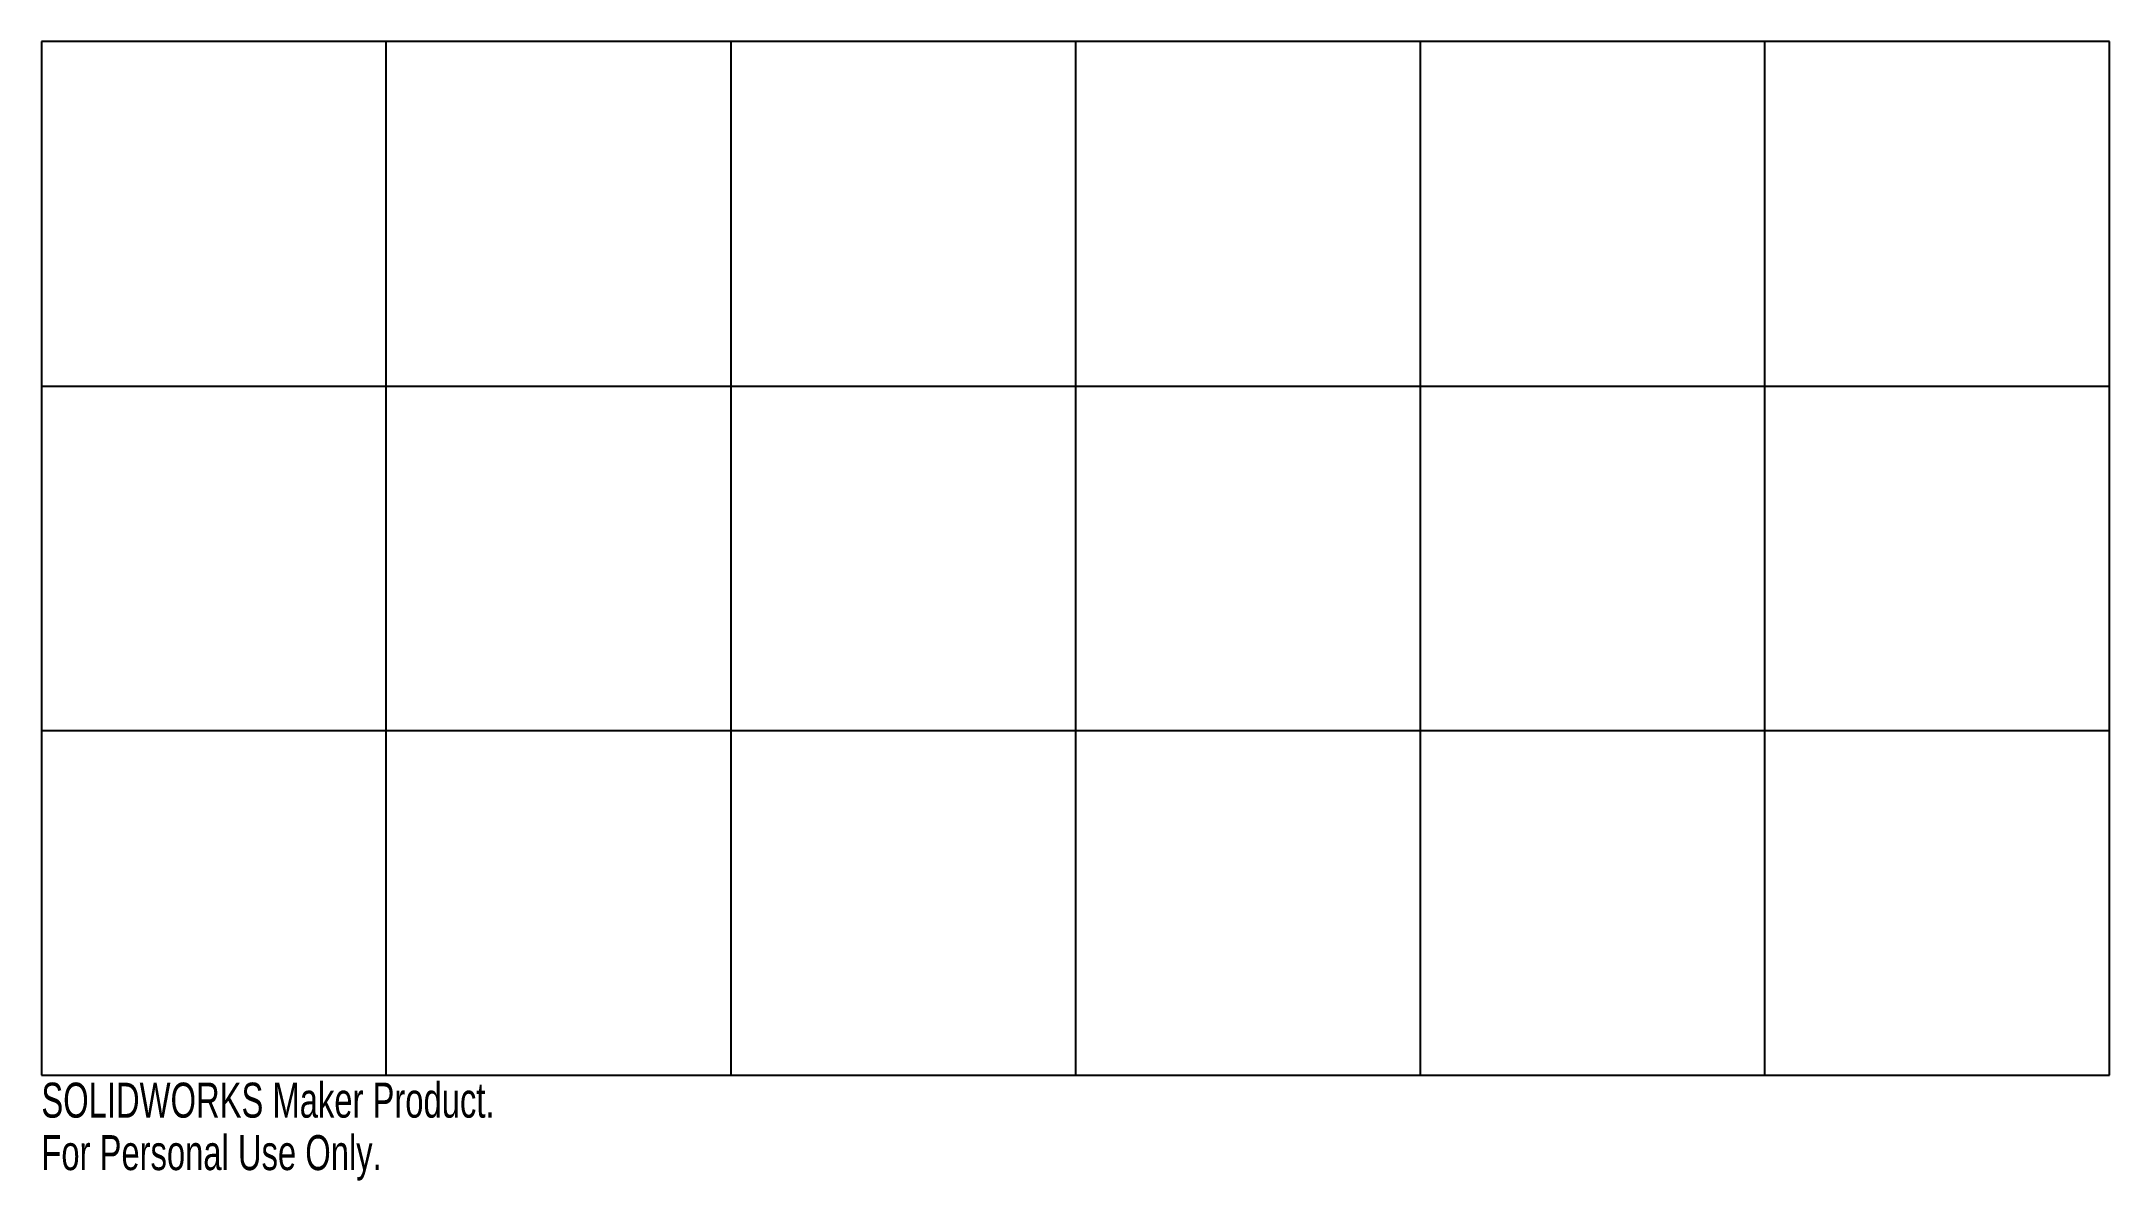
# Model space of a CAD drawing. Header units: millimetres. Extents: x -26 to 260, y -113 to 44.
import ezdxf

# ---------------------------------------------------------------- set-up
doc = ezdxf.new("R2010")
doc.units = ezdxf.units.MM
doc.styles.add('SLDTEXTSTYLE0', font='TXT', dxfattribs={"width": 0.7})

msp = doc.modelspace()

# ---------------------------------------------------------------- linework, layer by layer
at = {"color": 7, "linetype": 'Continuous', "lineweight": 25}
for p, q in [((259.85, 44.49), (-25.9, 44.49)), ((-25.9, 44.49), (-25.9, -98.39)), ((21.72, -98.39), (21.72, 44.49)), ((69.35, 44.49), (69.35, -98.39)), ((116.97, 44.49), (116.97, -98.39)), ((164.6, 44.49), (164.6, -98.39)), ((212.22, -98.39), (212.22, 44.49)), ((259.85, -98.39), (259.85, 44.49)), ((-25.9, -3.14), (259.85, -3.14)), ((-25.9, -50.76), (259.85, -50.76)), ((-25.9, -98.39), (259.85, -98.39))]:
    msp.add_line(p, q, dxfattribs=at)

# ---------------------------------------------------------------- texts
at = {"color": 7, "linetype": 'Continuous', "char_height": 4.8336, "attachment_point": 1, "style": 'SLDTEXTSTYLE0'}
for s, insert in [('SOLIDWORKS Maker Product.', (-25.9, -99.41)), ('For Personal Use Only.', (-25.9, -106.66))]:
    msp.add_mtext(s, dxfattribs=dict(at, insert=insert))

doc.saveas('drawing.dxf')
